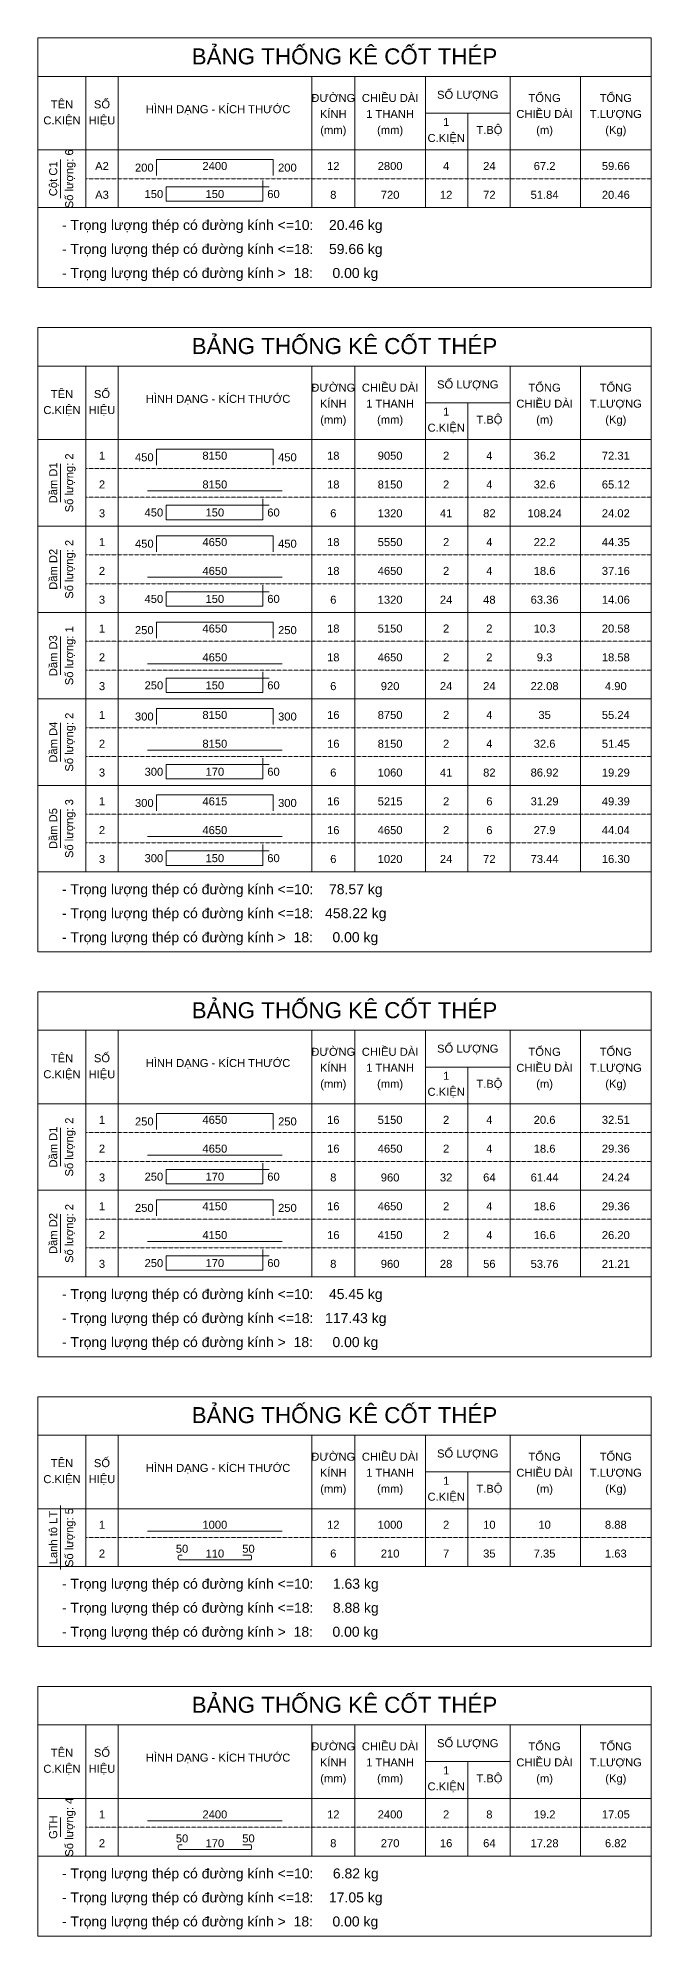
# Model space of a CAD drawing. Header units: inches. Extents: x 0 to 9575, y -2416425 to -2359700.
# Drawn here: x 0 to 9575, y -2416425 to -2386775 of the extents above; entities that cross this region are included whole.
import ezdxf
from ezdxf.enums import TextEntityAlignment as Align

# ---------------------------------------------------------------- set-up
doc = ezdxf.new("R2010")
doc.units = ezdxf.units.IN
doc.header["$MEASUREMENT"] = 0
doc.linetypes.add('HIDDENX2', pattern=[0.75, 0.5, -0.25])
for name, color, linetype, lineweight in [('Bao', 2, 'Continuous', 0), ('NetMo', 9, 'HIDDENX2', 0), ('Steel', 4, 'Continuous', 0), ('Text', 2, 'Continuous', 0), ('TextThep', 7, 'Continuous', 0)]:
    doc.layers.add(name, color=color, linetype=linetype, lineweight=lineweight)
doc.styles.add('Hoa', font='micross.ttf')
doc.styles.add('Thuong', font='micross.ttf')

msp = doc.modelspace()

# ---------------------------------------------------------------- linework, layer by layer
at = {"layer": 'Bao'}
for p, q in [((0, -2386775), (9575, -2386775)), ((0, -2386775), (0, -2390675)), ((9575, -2386775), (9575, -2390675)), ((0, -2387375), (9575, -2387375)), ((750, -2387375), (750, -2389425)), ((1250, -2387375), (1250, -2389425)), ((4275, -2387375), (4275, -2389425)), ((4950, -2387375), (4950, -2389425)), ((6050, -2387375), (6050, -2389425)), ((7375, -2387375), (7375, -2389425)), ((8475, -2387375), (8475, -2389425)), ((6050, -2387950), (7375, -2387950)), ((6712.5, -2387950), (6712.5, -2389425)), ((0, -2388525), (9575, -2388525)), ((0, -2391300), (9575, -2391300)), ((0, -2391300), (0, -2401050)), ((9575, -2391300), (9575, -2401050)), ((0, -2391900), (9575, -2391900)), ((750, -2391900), (750, -2399800)), ((1250, -2391900), (1250, -2399800)), ((4275, -2391900), (4275, -2399800)), ((4950, -2391900), (4950, -2399800)), ((6050, -2391900), (6050, -2399800)), ((7375, -2391900), (7375, -2399800)), ((8475, -2391900), (8475, -2399800)), ((6050, -2392475), (7375, -2392475)), ((6712.5, -2392475), (6712.5, -2399800)), ((0, -2393050), (9575, -2393050)), ((0, -2401675), (9575, -2401675)), ((0, -2401675), (0, -2407375)), ((9575, -2401675), (9575, -2407375)), ((0, -2402275), (9575, -2402275)), ((750, -2402275), (750, -2406125)), ((1250, -2402275), (1250, -2406125)), ((4275, -2402275), (4275, -2406125)), ((4950, -2402275), (4950, -2406125)), ((6050, -2402275), (6050, -2406125)), ((7375, -2402275), (7375, -2406125)), ((8475, -2402275), (8475, -2406125)), ((6050, -2402850), (7375, -2402850)), ((6712.5, -2402850), (6712.5, -2406125)), ((0, -2403425), (9575, -2403425)), ((0, -2408000), (9575, -2408000)), ((0, -2408000), (0, -2411900)), ((9575, -2408000), (9575, -2411900)), ((0, -2408600), (9575, -2408600)), ((750, -2408600), (750, -2410650)), ((1250, -2408600), (1250, -2410650)), ((4275, -2408600), (4275, -2410650)), ((4950, -2408600), (4950, -2410650)), ((6050, -2408600), (6050, -2410650)), ((7375, -2408600), (7375, -2410650)), ((8475, -2408600), (8475, -2410650)), ((6050, -2409175), (7375, -2409175)), ((6712.5, -2409175), (6712.5, -2410650)), ((0, -2409750), (9575, -2409750)), ((0, -2412525), (9575, -2412525)), ((0, -2412525), (0, -2416425)), ((9575, -2412525), (9575, -2416425)), ((0, -2413125), (9575, -2413125)), ((750, -2413125), (750, -2415175)), ((1250, -2413125), (1250, -2415175)), ((4275, -2413125), (4275, -2415175)), ((4950, -2413125), (4950, -2415175)), ((6050, -2413125), (6050, -2415175)), ((7375, -2413125), (7375, -2415175)), ((8475, -2413125), (8475, -2415175)), ((6050, -2413700), (7375, -2413700)), ((6712.5, -2413700), (6712.5, -2415175)), ((0, -2414275), (9575, -2414275))]:
    msp.add_line(p, q, dxfattribs=at)
at = {"layer": 'NetMo'}
for p, q in [((750, -2388975), (9575, -2388975)), ((750, -2389425), (9575, -2389425)), ((750, -2393500), (9575, -2393500)), ((750, -2393950), (9575, -2393950)), ((750, -2394400), (9575, -2394400)), ((750, -2394850), (9575, -2394850)), ((750, -2395300), (9575, -2395300)), ((750, -2395750), (9575, -2395750)), ((750, -2396200), (9575, -2396200)), ((750, -2396650), (9575, -2396650)), ((750, -2397100), (9575, -2397100)), ((750, -2397550), (9575, -2397550)), ((750, -2398000), (9575, -2398000)), ((750, -2398450), (9575, -2398450)), ((750, -2398900), (9575, -2398900)), ((750, -2399350), (9575, -2399350)), ((750, -2399800), (9575, -2399800)), ((750, -2403875), (9575, -2403875)), ((750, -2404325), (9575, -2404325)), ((750, -2404775), (9575, -2404775)), ((750, -2405225), (9575, -2405225)), ((750, -2405675), (9575, -2405675)), ((750, -2406125), (9575, -2406125)), ((750, -2410200), (9575, -2410200)), ((750, -2410650), (9575, -2410650)), ((750, -2414725), (9575, -2414725)), ((750, -2415175), (9575, -2415175))]:
    msp.add_line(p, q, dxfattribs=at)
at = {"layer": 'Steel'}
for points in [[(1850, -2388925), (1850, -2388675), (3675, -2388675), (3675, -2388925)], [(3612.5, -2389100), (2000, -2389100), (2000, -2389325), (3512.5, -2389325), (3512.5, -2389000)], [(1850, -2393450), (1850, -2393200), (3675, -2393200), (3675, -2393450)], [(1712.5, -2393850), (3812.5, -2393850)], [(3612.5, -2394075), (2000, -2394075), (2000, -2394300), (3512.5, -2394300), (3512.5, -2393975)], [(1850, -2394800), (1850, -2394550), (3675, -2394550), (3675, -2394800)], [(1712.5, -2395200), (3812.5, -2395200)], [(3612.5, -2395425), (2000, -2395425), (2000, -2395650), (3512.5, -2395650), (3512.5, -2395325)], [(1850, -2396150), (1850, -2395900), (3675, -2395900), (3675, -2396150)], [(1712.5, -2396550), (3812.5, -2396550)], [(3612.5, -2396775), (2000, -2396775), (2000, -2397000), (3512.5, -2397000), (3512.5, -2396675)], [(1850, -2397500), (1850, -2397250), (3675, -2397250), (3675, -2397500)], [(1712.5, -2397900), (3812.5, -2397900)], [(3612.5, -2398125), (2000, -2398125), (2000, -2398350), (3512.5, -2398350), (3512.5, -2398025)], [(1850, -2398850), (1850, -2398600), (3675, -2398600), (3675, -2398850)], [(1712.5, -2399250), (3812.5, -2399250)], [(3612.5, -2399475), (2000, -2399475), (2000, -2399700), (3512.5, -2399700), (3512.5, -2399375)], [(1850, -2403825), (1850, -2403575), (3675, -2403575), (3675, -2403825)], [(1712.5, -2404225), (3812.5, -2404225)], [(3612.5, -2404450), (2000, -2404450), (2000, -2404675), (3512.5, -2404675), (3512.5, -2404350)], [(1850, -2405175), (1850, -2404925), (3675, -2404925), (3675, -2405175)], [(1712.5, -2405575), (3812.5, -2405575)], [(3612.5, -2405800), (2000, -2405800), (2000, -2406025), (3512.5, -2406025), (3512.5, -2405700)], [(1712.5, -2410100), (3812.5, -2410100)], [(1712.5, -2414625), (3812.5, -2414625)]]:
    msp.add_lwpolyline(points, dxfattribs=at)
for points in [[(2250, -2410475), (2212.5, -2410475, 0.4142136), (2187.5, -2410500), (2187.5, -2410525, 0.4142136), (2212.5, -2410550), (3312.5, -2410550, 0.4142136), (3337.5, -2410525), (3337.5, -2410500, 0.4142136), (3312.5, -2410475), (3200, -2410475)], [(2250, -2415000), (2212.5, -2415000, 0.4142136), (2187.5, -2415025), (2187.5, -2415050, 0.4142136), (2212.5, -2415075), (3312.5, -2415075, 0.4142136), (3337.5, -2415050), (3337.5, -2415025, 0.4142136), (3312.5, -2415000), (3200, -2415000)]]:
    msp.add_lwpolyline(points, format="xyb", dxfattribs=at)
at = {"layer": 'Text'}
for p, q in [((350, -2389275), (350, -2388675)), ((0, -2389425), (9575, -2389425)), ((0, -2389425), (9575, -2389425)), ((0, -2390675), (9575, -2390675)), ((350, -2394025), (350, -2393425)), ((0, -2394400), (9575, -2394400)), ((350, -2395375), (350, -2394775)), ((0, -2395750), (9575, -2395750)), ((350, -2396725), (350, -2396125)), ((0, -2397100), (9575, -2397100)), ((350, -2398075), (350, -2397475)), ((0, -2398450), (9575, -2398450)), ((350, -2399425), (350, -2398825)), ((0, -2399800), (9575, -2399800)), ((0, -2399800), (9575, -2399800)), ((0, -2401050), (9575, -2401050)), ((350, -2404400), (350, -2403800)), ((0, -2404775), (9575, -2404775)), ((350, -2405750), (350, -2405150)), ((0, -2406125), (9575, -2406125)), ((0, -2406125), (9575, -2406125)), ((0, -2407375), (9575, -2407375)), ((350, -2410700), (350, -2409700)), ((0, -2410650), (9575, -2410650)), ((0, -2410650), (9575, -2410650)), ((0, -2411900), (9575, -2411900)), ((350, -2414875), (350, -2414575)), ((0, -2415175), (9575, -2415175)), ((0, -2415175), (9575, -2415175)), ((0, -2416425), (9575, -2416425))]:
    msp.add_line(p, q, dxfattribs=at)

# ---------------------------------------------------------------- texts
at = {"layer": 'Text', "color": 4, "style": 'Hoa'}
for p in [(4787.5, -2387187.5), (4787.5, -2391712.5), (4787.5, -2402087.5), (4787.5, -2408412.5), (4787.5, -2412937.5)]:
    msp.add_text('BẢNG THỐNG KÊ CỐT THÉP', height=250, dxfattribs=at).set_placement(p, align=Align.CENTER)
at = {"layer": 'Text'}
for s, style, p in [('SỐ', 'Hoa', (1000, -2387875)), ('ĐƯỜNG', 'Hoa', (4612.5, -2387775)), ('CHIỀU DÀI', 'Hoa', (5500, -2387775)), ('SỐ LƯỢNG', 'Hoa', (6712.5, -2387725)), ('TỔNG', 'Hoa', (7912.5, -2387775)), ('TỔNG', 'Hoa', (9025, -2387775)), ('C.KIỆN', 'Hoa', (375, -2388125)), ('TÊN', 'Hoa', (375, -2387875)), ('HIỆU', 'Hoa', (1000, -2388125)), ('HÌNH DẠNG - KÍCH THƯỚC', 'Hoa', (2812.5, -2387950)), ('KÍNH', 'Hoa', (4612.5, -2388025)), ('1 THANH', 'Hoa', (5500, -2388025)), ('CHIỀU DÀI', 'Hoa', (7912.5, -2388025)), ('T.LƯỢNG', 'Hoa', (9025, -2388025)), ('(mm)', 'Thuong', (4612.5, -2388275)), ('(mm)', 'Thuong', (5500, -2388275)), ('C.KIỆN', 'Hoa', (6375, -2388400)), ('1', 'Hoa', (6375, -2388150)), ('T.BỘ', 'Hoa', (7050, -2388275)), ('(m)', 'Thuong', (7912.5, -2388275)), ('(Kg)', 'Thuong', (9025, -2388275)), ('ĐƯỜNG', 'Hoa', (4612.5, -2392300)), ('CHIỀU DÀI', 'Hoa', (5500, -2392300)), ('SỐ LƯỢNG', 'Hoa', (6712.5, -2392250)), ('TỔNG', 'Hoa', (7912.5, -2392300)), ('TỔNG', 'Hoa', (9025, -2392300)), ('TÊN', 'Hoa', (375, -2392400)), ('SỐ', 'Hoa', (1000, -2392400)), ('HÌNH DẠNG - KÍCH THƯỚC', 'Hoa', (2812.5, -2392475)), ('KÍNH', 'Hoa', (4612.5, -2392550)), ('1 THANH', 'Hoa', (5500, -2392550)), ('CHIỀU DÀI', 'Hoa', (7912.5, -2392550)), ('T.LƯỢNG', 'Hoa', (9025, -2392550)), ('C.KIỆN', 'Hoa', (375, -2392650)), ('HIỆU', 'Hoa', (1000, -2392650)), ('(mm)', 'Thuong', (4612.5, -2392800)), ('(mm)', 'Thuong', (5500, -2392800)), ('1', 'Hoa', (6375, -2392675)), ('T.BỘ', 'Hoa', (7050, -2392800)), ('(m)', 'Thuong', (7912.5, -2392800)), ('(Kg)', 'Thuong', (9025, -2392800)), ('C.KIỆN', 'Hoa', (6375, -2392925)), ('ĐƯỜNG', 'Hoa', (4612.5, -2402675)), ('CHIỀU DÀI', 'Hoa', (5500, -2402675)), ('SỐ LƯỢNG', 'Hoa', (6712.5, -2402625)), ('TỔNG', 'Hoa', (7912.5, -2402675)), ('TỔNG', 'Hoa', (9025, -2402675)), ('TÊN', 'Hoa', (375, -2402775)), ('SỐ', 'Hoa', (1000, -2402775)), ('HÌNH DẠNG - KÍCH THƯỚC', 'Hoa', (2812.5, -2402850)), ('KÍNH', 'Hoa', (4612.5, -2402925)), ('1 THANH', 'Hoa', (5500, -2402925)), ('CHIỀU DÀI', 'Hoa', (7912.5, -2402925)), ('T.LƯỢNG', 'Hoa', (9025, -2402925)), ('C.KIỆN', 'Hoa', (375, -2403025)), ('HIỆU', 'Hoa', (1000, -2403025)), ('(mm)', 'Thuong', (4612.5, -2403175)), ('(mm)', 'Thuong', (5500, -2403175)), ('1', 'Hoa', (6375, -2403050)), ('T.BỘ', 'Hoa', (7050, -2403175)), ('(m)', 'Thuong', (7912.5, -2403175)), ('(Kg)', 'Thuong', (9025, -2403175)), ('C.KIỆN', 'Hoa', (6375, -2403300)), ('TÊN', 'Hoa', (375, -2409100)), ('SỐ', 'Hoa', (1000, -2409100)), ('HÌNH DẠNG - KÍCH THƯỚC', 'Hoa', (2812.5, -2409175)), ('ĐƯỜNG', 'Hoa', (4612.5, -2409000)), ('CHIỀU DÀI', 'Hoa', (5500, -2409000)), ('SỐ LƯỢNG', 'Hoa', (6712.5, -2408950)), ('TỔNG', 'Hoa', (7912.5, -2409000)), ('TỔNG', 'Hoa', (9025, -2409000)), ('C.KIỆN', 'Hoa', (375, -2409350)), ('HIỆU', 'Hoa', (1000, -2409350)), ('KÍNH', 'Hoa', (4612.5, -2409250)), ('1 THANH', 'Hoa', (5500, -2409250)), ('1', 'Hoa', (6375, -2409375)), ('T.BỘ', 'Hoa', (7050, -2409500)), ('CHIỀU DÀI', 'Hoa', (7912.5, -2409250)), ('T.LƯỢNG', 'Hoa', (9025, -2409250)), ('(mm)', 'Thuong', (4612.5, -2409500)), ('(mm)', 'Thuong', (5500, -2409500)), ('C.KIỆN', 'Hoa', (6375, -2409625)), ('(m)', 'Thuong', (7912.5, -2409500)), ('(Kg)', 'Thuong', (9025, -2409500)), ('TÊN', 'Hoa', (375, -2413625)), ('SỐ', 'Hoa', (1000, -2413625)), ('ĐƯỜNG', 'Hoa', (4612.5, -2413525)), ('CHIỀU DÀI', 'Hoa', (5500, -2413525)), ('SỐ LƯỢNG', 'Hoa', (6712.5, -2413475)), ('TỔNG', 'Hoa', (7912.5, -2413525)), ('TỔNG', 'Hoa', (9025, -2413525)), ('C.KIỆN', 'Hoa', (375, -2413875)), ('HIỆU', 'Hoa', (1000, -2413875)), ('HÌNH DẠNG - KÍCH THƯỚC', 'Hoa', (2812.5, -2413700)), ('KÍNH', 'Hoa', (4612.5, -2413775)), ('1 THANH', 'Hoa', (5500, -2413775)), ('1', 'Hoa', (6375, -2413900)), ('CHIỀU DÀI', 'Hoa', (7912.5, -2413775)), ('T.LƯỢNG', 'Hoa', (9025, -2413775)), ('(mm)', 'Thuong', (4612.5, -2414025)), ('(mm)', 'Thuong', (5500, -2414025)), ('C.KIỆN', 'Hoa', (6375, -2414150)), ('T.BỘ', 'Hoa', (7050, -2414025)), ('(m)', 'Thuong', (7912.5, -2414025)), ('(Kg)', 'Thuong', (9025, -2414025))]:
    msp.add_text(s, height=125, dxfattribs=dict(at, style=style)).set_placement(p, align=Align.CENTER)
at = {"layer": 'Text', "style": 'Hoa'}
for s, p in [('Số lượng: 6', (550, -2388975)), ('Cột C1', (300, -2388975)), ('Số lượng: 2', (550, -2393725)), ('Dầm D1', (300, -2393725)), ('Dầm D2', (300, -2395075)), ('Số lượng: 2', (550, -2395075)), ('Số lượng: 1', (550, -2396425)), ('Dầm D3', (300, -2396425)), ('Dầm D4', (300, -2397775)), ('Số lượng: 2', (550, -2397775)), ('Số lượng: 3', (550, -2399125)), ('Dầm D5', (300, -2399125)), ('Số lượng: 2', (550, -2404100)), ('Dầm D1', (300, -2404100)), ('Dầm D2', (300, -2405450)), ('Số lượng: 2', (550, -2405450)), ('Lanh tô LT', (300, -2410200)), ('Số lượng: 5', (550, -2410200)), ('Số lượng: 4', (550, -2414725)), ('GTH', (300, -2414725))]:
    msp.add_text(s, height=125, rotation=90.00021, dxfattribs=at).set_placement(p, align=Align.CENTER)
for s, p in [('- Trọng lượng thép có đường kính <=10:    20.46 kg', (375, -2389775)), ('- Trọng lượng thép có đường kính <=18:    59.66 kg', (375, -2390150)), ('- Trọng lượng thép có đường kính >  18:     0.00 kg', (375, -2390525)), ('- Trọng lượng thép có đường kính <=10:    78.57 kg', (375, -2400150)), ('- Trọng lượng thép có đường kính <=18:   458.22 kg', (375, -2400525)), ('- Trọng lượng thép có đường kính >  18:     0.00 kg', (375, -2400900)), ('- Trọng lượng thép có đường kính <=10:    45.45 kg', (375, -2406475)), ('- Trọng lượng thép có đường kính <=18:   117.43 kg', (375, -2406850)), ('- Trọng lượng thép có đường kính >  18:     0.00 kg', (375, -2407225)), ('- Trọng lượng thép có đường kính <=10:     1.63 kg', (375, -2411000)), ('- Trọng lượng thép có đường kính <=18:     8.88 kg', (375, -2411375)), ('- Trọng lượng thép có đường kính >  18:     0.00 kg', (375, -2411750)), ('- Trọng lượng thép có đường kính <=10:     6.82 kg', (375, -2415525)), ('- Trọng lượng thép có đường kính <=18:    17.05 kg', (375, -2415900)), ('- Trọng lượng thép có đường kính >  18:     0.00 kg', (375, -2416275))]:
    msp.add_text(s, height=156.25, dxfattribs=at).set_placement(p)
at = {"layer": 'TextThep', "style": 'Hoa'}
for s, p in [('A2', (1000, -2388875)), ('2400', (2762.5, -2388875)), ('12', (4612.5, -2388875)), ('A3', (1000, -2389325)), ('150', (2762.5, -2389312.5)), ('8', (4612.5, -2389325)), ('1', (1000, -2393400)), ('8150', (2762.5, -2393400)), ('18', (4612.5, -2393400)), ('2', (1000, -2393850)), ('8150', (2762.5, -2393850)), ('18', (4612.5, -2393850)), ('8150', (5500, -2393850)), ('2', (6375, -2393850)), ('4', (7050, -2393850)), ('32.6', (7912.5, -2393850)), ('65.12', (9025, -2393850)), ('3', (1000, -2394300)), ('150', (2762.5, -2394287.5)), ('6', (4612.5, -2394300)), ('1', (1000, -2394750)), ('4650', (2762.5, -2394750)), ('18', (4612.5, -2394750)), ('2', (1000, -2395200)), ('4650', (2762.5, -2395200)), ('18', (4612.5, -2395200)), ('4650', (5500, -2395200)), ('2', (6375, -2395200)), ('4', (7050, -2395200)), ('18.6', (7912.5, -2395200)), ('37.16', (9025, -2395200)), ('3', (1000, -2395650)), ('150', (2762.5, -2395637.5)), ('6', (4612.5, -2395650)), ('1', (1000, -2396100)), ('4650', (2762.5, -2396100)), ('18', (4612.5, -2396100)), ('2', (1000, -2396550)), ('4650', (2762.5, -2396550)), ('18', (4612.5, -2396550)), ('4650', (5500, -2396550)), ('2', (6375, -2396550)), ('2', (7050, -2396550)), ('9.3', (7912.5, -2396550)), ('18.58', (9025, -2396550)), ('3', (1000, -2397000)), ('150', (2762.5, -2396987.5)), ('6', (4612.5, -2397000)), ('1', (1000, -2397450)), ('8150', (2762.5, -2397450)), ('16', (4612.5, -2397450)), ('2', (1000, -2397900)), ('8150', (2762.5, -2397900)), ('16', (4612.5, -2397900)), ('8150', (5500, -2397900)), ('2', (6375, -2397900)), ('4', (7050, -2397900)), ('32.6', (7912.5, -2397900)), ('51.45', (9025, -2397900)), ('3', (1000, -2398350)), ('170', (2762.5, -2398337.5)), ('6', (4612.5, -2398350)), ('1', (1000, -2398800)), ('4615', (2762.5, -2398800)), ('16', (4612.5, -2398800)), ('2', (1000, -2399250)), ('4650', (2762.5, -2399250)), ('16', (4612.5, -2399250)), ('4650', (5500, -2399250)), ('2', (6375, -2399250)), ('6', (7050, -2399250)), ('27.9', (7912.5, -2399250)), ('44.04', (9025, -2399250)), ('3', (1000, -2399700)), ('150', (2762.5, -2399687.5)), ('6', (4612.5, -2399700)), ('1', (1000, -2403775)), ('4650', (2762.5, -2403775)), ('16', (4612.5, -2403775)), ('2', (1000, -2404225)), ('4650', (2762.5, -2404225)), ('16', (4612.5, -2404225)), ('4650', (5500, -2404225)), ('2', (6375, -2404225)), ('4', (7050, -2404225)), ('18.6', (7912.5, -2404225)), ('29.36', (9025, -2404225)), ('3', (1000, -2404675)), ('170', (2762.5, -2404662.5)), ('8', (4612.5, -2404675)), ('1', (1000, -2405125)), ('4150', (2762.5, -2405125)), ('16', (4612.5, -2405125)), ('2', (1000, -2405575)), ('4150', (2762.5, -2405575)), ('16', (4612.5, -2405575)), ('4150', (5500, -2405575)), ('2', (6375, -2405575)), ('4', (7050, -2405575)), ('16.6', (7912.5, -2405575)), ('26.20', (9025, -2405575)), ('3', (1000, -2406025)), ('170', (2762.5, -2406012.5)), ('8', (4612.5, -2406025)), ('1', (1000, -2410100)), ('1000', (2762.5, -2410100)), ('12', (4612.5, -2410100)), ('1000', (5500, -2410100)), ('2', (6375, -2410100)), ('10', (7050, -2410100)), ('10', (7912.5, -2410100)), ('8.88', (9025, -2410100)), ('2', (1000, -2410550)), ('50', (2250, -2410475)), ('110', (2762.5, -2410550)), ('50', (3287.5, -2410475)), ('6', (4612.5, -2410550)), ('1', (1000, -2414625)), ('2400', (2762.5, -2414625)), ('12', (4612.5, -2414625)), ('2400', (5500, -2414625)), ('2', (6375, -2414625)), ('8', (7050, -2414625)), ('19.2', (7912.5, -2414625)), ('17.05', (9025, -2414625)), ('2', (1000, -2415075)), ('50', (2250, -2415000)), ('170', (2762.5, -2415075)), ('50', (3287.5, -2415000)), ('8', (4612.5, -2415075))]:
    msp.add_text(s, height=125, dxfattribs=at).set_placement(p, align=Align.BOTTOM_CENTER)
for s, p in [('200', (1806.2, -2388900)), ('150', (1956.2, -2389312.5)), ('450', (1806.2, -2393425)), ('450', (1956.2, -2394287.5)), ('450', (1806.2, -2394775)), ('450', (1956.2, -2395637.5)), ('250', (1806.2, -2396125)), ('250', (1956.2, -2396987.5)), ('300', (1806.2, -2397475)), ('300', (1956.2, -2398337.5)), ('300', (1806.2, -2398825)), ('300', (1956.2, -2399687.5)), ('250', (1806.2, -2403800)), ('250', (1956.2, -2404662.5)), ('250', (1806.2, -2405150)), ('250', (1956.2, -2406012.5))]:
    msp.add_text(s, height=125, dxfattribs=at).set_placement(p, align=Align.BOTTOM_RIGHT)
for s, p in [('200', (3750, -2388900)), ('60', (3581.2, -2389312.5)), ('450', (3750, -2393425)), ('60', (3581.2, -2394287.5)), ('450', (3750, -2394775)), ('60', (3581.2, -2395637.5)), ('250', (3750, -2396125)), ('60', (3581.2, -2396987.5)), ('300', (3750, -2397475)), ('60', (3581.2, -2398337.5)), ('300', (3750, -2398825)), ('60', (3581.2, -2399687.5)), ('250', (3750, -2403800)), ('60', (3581.2, -2404662.5)), ('250', (3750, -2405150)), ('60', (3581.2, -2406012.5))]:
    msp.add_text(s, height=125, dxfattribs=at).set_placement(p, align=Align.BOTTOM_LEFT)
at = {"layer": 'TextThep', "color": 7, "style": 'Hoa'}
for s, p in [('2800', (5500, -2388875)), ('4', (6375, -2388875)), ('24', (7050, -2388875)), ('67.2', (7912.5, -2388875)), ('59.66', (9025, -2388875)), ('720', (5500, -2389325)), ('12', (6375, -2389325)), ('72', (7050, -2389325)), ('51.84', (7912.5, -2389325)), ('20.46', (9025, -2389325)), ('9050', (5500, -2393400)), ('2', (6375, -2393400)), ('4', (7050, -2393400)), ('36.2', (7912.5, -2393400)), ('72.31', (9025, -2393400)), ('1320', (5500, -2394300)), ('41', (6375, -2394300)), ('82', (7050, -2394300)), ('108.24', (7912.5, -2394300)), ('24.02', (9025, -2394300)), ('5550', (5500, -2394750)), ('2', (6375, -2394750)), ('4', (7050, -2394750)), ('22.2', (7912.5, -2394750)), ('44.35', (9025, -2394750)), ('1320', (5500, -2395650)), ('24', (6375, -2395650)), ('48', (7050, -2395650)), ('63.36', (7912.5, -2395650)), ('14.06', (9025, -2395650)), ('5150', (5500, -2396100)), ('2', (6375, -2396100)), ('2', (7050, -2396100)), ('10.3', (7912.5, -2396100)), ('20.58', (9025, -2396100)), ('920', (5500, -2397000)), ('24', (6375, -2397000)), ('24', (7050, -2397000)), ('22.08', (7912.5, -2397000)), ('4.90', (9025, -2397000)), ('8750', (5500, -2397450)), ('2', (6375, -2397450)), ('4', (7050, -2397450)), ('35', (7912.5, -2397450)), ('55.24', (9025, -2397450)), ('1060', (5500, -2398350)), ('41', (6375, -2398350)), ('82', (7050, -2398350)), ('86.92', (7912.5, -2398350)), ('19.29', (9025, -2398350)), ('5215', (5500, -2398800)), ('2', (6375, -2398800)), ('6', (7050, -2398800)), ('31.29', (7912.5, -2398800)), ('49.39', (9025, -2398800)), ('1020', (5500, -2399700)), ('24', (6375, -2399700)), ('72', (7050, -2399700)), ('73.44', (7912.5, -2399700)), ('16.30', (9025, -2399700)), ('5150', (5500, -2403775)), ('2', (6375, -2403775)), ('4', (7050, -2403775)), ('20.6', (7912.5, -2403775)), ('32.51', (9025, -2403775)), ('960', (5500, -2404675)), ('32', (6375, -2404675)), ('64', (7050, -2404675)), ('61.44', (7912.5, -2404675)), ('24.24', (9025, -2404675)), ('4650', (5500, -2405125)), ('2', (6375, -2405125)), ('4', (7050, -2405125)), ('18.6', (7912.5, -2405125)), ('29.36', (9025, -2405125)), ('960', (5500, -2406025)), ('28', (6375, -2406025)), ('56', (7050, -2406025)), ('53.76', (7912.5, -2406025)), ('21.21', (9025, -2406025)), ('210', (5500, -2410550)), ('7', (6375, -2410550)), ('35', (7050, -2410550)), ('7.35', (7912.5, -2410550)), ('1.63', (9025, -2410550)), ('270', (5500, -2415075)), ('16', (6375, -2415075)), ('64', (7050, -2415075)), ('17.28', (7912.5, -2415075)), ('6.82', (9025, -2415075))]:
    msp.add_text(s, height=125, dxfattribs=at).set_placement(p, align=Align.BOTTOM_CENTER)

doc.saveas('drawing.dxf')
